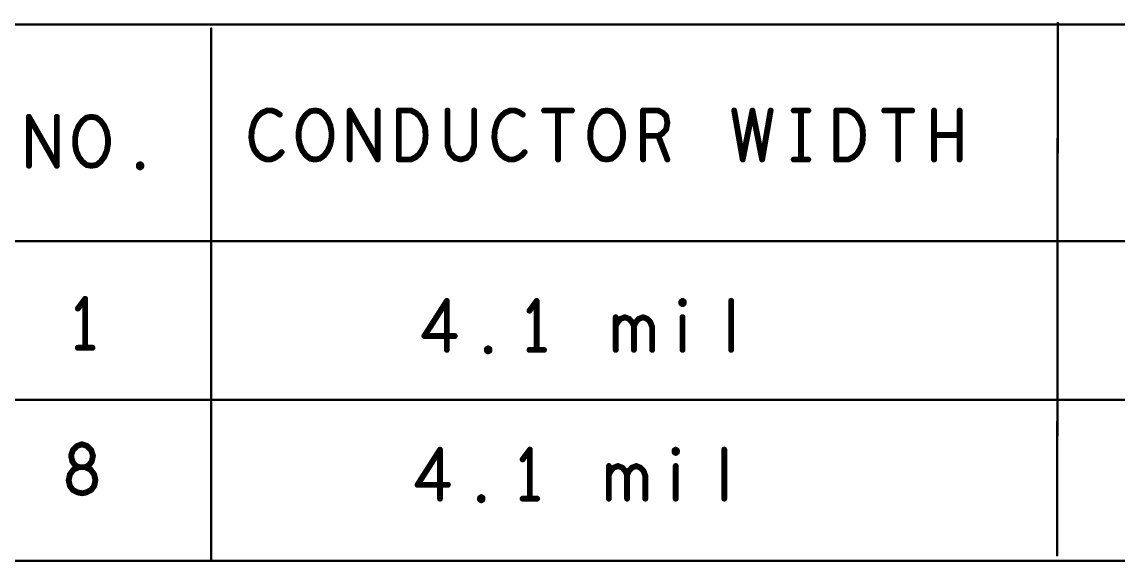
# Model space of a CAD drawing. Extents: x -14.2 to 19.9, y -5.2 to 16.9.
# Drawn here: x -11.309 to -8.513, y -2.747 to -1.369 of the extents above; entities that cross this region are included whole.
import ezdxf

# ---------------------------------------------------------------- set-up
doc = ezdxf.new("R2010")
doc.units = 0
doc.layers.get('0').update_dxf_attribs({"linetype": 'CONTINUOUS'})
doc.layers.add('FAB', color=2, linetype='CONTINUOUS')

# ---------------------------------------------------------------- blocks, each defined once
blk = doc.blocks.new('ROUND_1')
at = {"const_width": 0.003}
blk.add_lwpolyline([(-0.0015, 0, 1), (0.0015, 0, 1)], format="xyb", close=True, dxfattribs=at)
blk = doc.blocks.new('ROUND_105')
at = {"const_width": 0.0075}
blk.add_lwpolyline([(-0.00375, 0, 1), (0.00375, 0, 1)], format="xyb", close=True, dxfattribs=at)

msp = doc.modelspace()

# ---------------------------------------------------------------- linework, layer by layer
at = {"layer": 'FAB'}
for points, const_width in [([(-8.6664, -1.3719), (-8.668, -2.7297)], 0.006), ([(-2.0097, -1.3757), (-12.4247, -1.3757)], 0.006), ([(-10.8266, -1.386), (-10.8264, -2.7421)], 0.006), ([(-10.698, -1.6012), (-10.7088, -1.6116)], 0.015), ([(-10.684, -1.595), (-10.698, -1.6012)], 0.015), ([(-10.6716, -1.595), (-10.684, -1.595)], 0.015), ([(-10.6608, -1.5991), (-10.6716, -1.595)], 0.015), ([(-10.6515, -1.6054), (-10.6608, -1.5991)], 0.015), ([(-10.5848, -1.6054), (-10.574, -1.597)], 0.015), ([(-10.574, -1.597), (-10.5616, -1.595)], 0.015), ([(-10.5616, -1.595), (-10.5492, -1.597)], 0.015), ([(-10.5492, -1.597), (-10.5383, -1.6054)], 0.015), ([(-10.4732, -1.72), (-10.4732, -1.595)], 0.015), ([(-10.4732, -1.595), (-10.4019, -1.72)], 0.015), ([(-10.4019, -1.72), (-10.4019, -1.595)], 0.015), ([(-10.3477, -1.72), (-10.3477, -1.595)], 0.015), ([(-10.3477, -1.595), (-10.3167, -1.595)], 0.015), ([(-10.3167, -1.595), (-10.3043, -1.6012)], 0.015), ([(-10.3043, -1.6012), (-10.295, -1.6095)], 0.015), ([(-10.2237, -1.595), (-10.2237, -1.6845)], 0.015), ([(-10.1555, -1.6845), (-10.1555, -1.595)], 0.015), ([(-10.078, -1.6012), (-10.0888, -1.6116)], 0.015), ([(-10.064, -1.595), (-10.078, -1.6012)], 0.015), ([(-10.0516, -1.595), (-10.064, -1.595)], 0.015), ([(-10.0408, -1.5991), (-10.0516, -1.595)], 0.015), ([(-10.0315, -1.6054), (-10.0408, -1.5991)], 0.015), ([(-9.9772, -1.595), (-9.9059, -1.595)], 0.015), ([(-9.9416, -1.595), (-9.9416, -1.72)], 0.015), ([(-9.8408, -1.6054), (-9.83, -1.597)], 0.015), ([(-9.83, -1.597), (-9.8176, -1.595)], 0.015), ([(-9.8176, -1.595), (-9.8052, -1.597)], 0.015), ([(-9.8052, -1.597), (-9.7943, -1.6054)], 0.015), ([(-9.7246, -1.72), (-9.7246, -1.595)], 0.015), ([(-9.7246, -1.595), (-9.6858, -1.595)], 0.015), ([(-9.6858, -1.595), (-9.6734, -1.6012)], 0.015), ([(-9.6734, -1.6012), (-9.6657, -1.6095)], 0.015), ([(-9.4921, -1.595), (-9.4704, -1.72)], 0.015), ([(-9.4704, -1.72), (-9.4456, -1.595)], 0.015), ([(-9.4456, -1.595), (-9.4208, -1.72)], 0.015), ([(-9.4208, -1.72), (-9.3991, -1.595)], 0.015), ([(-9.3402, -1.595), (-9.303, -1.595)], 0.015), ([(-9.3216, -1.595), (-9.3216, -1.72)], 0.015), ([(-9.2317, -1.72), (-9.2317, -1.595)], 0.015), ([(-9.2317, -1.595), (-9.2007, -1.595)], 0.015), ([(-9.2007, -1.595), (-9.1883, -1.6012)], 0.015), ([(-9.1883, -1.6012), (-9.179, -1.6095)], 0.015), ([(-9.1092, -1.595), (-9.0379, -1.595)], 0.015), ([(-9.0736, -1.595), (-9.0736, -1.72)], 0.015), ([(-8.9821, -1.72), (-8.9821, -1.595)], 0.015), ([(-8.917, -1.595), (-8.917, -1.72)], 0.015), ([(-11.2916, -1.736), (-11.2916, -1.611)], 0.015), ([(-11.2916, -1.611), (-11.2203, -1.736)], 0.015), ([(-11.2203, -1.736), (-11.2203, -1.611)], 0.015), ([(-11.1645, -1.634), (-11.1552, -1.6215)], 0.015), ([(-11.1552, -1.6215), (-11.1444, -1.6131)], 0.015), ([(-11.1444, -1.6131), (-11.132, -1.611)], 0.015), ([(-11.132, -1.611), (-11.1196, -1.6131)], 0.015), ([(-11.1196, -1.6131), (-11.1087, -1.6215)], 0.015), ([(-11.1087, -1.6215), (-11.0994, -1.634)], 0.015), ([(-10.7166, -1.6241), (-10.7228, -1.645)], 0.015), ([(-10.7088, -1.6116), (-10.7166, -1.6241)], 0.015), ([(-10.6003, -1.6324), (-10.5941, -1.6179)], 0.015), ([(-10.5941, -1.6179), (-10.5848, -1.6054)], 0.015), ([(-10.5383, -1.6054), (-10.529, -1.6179)], 0.015), ([(-10.529, -1.6179), (-10.5228, -1.6324)], 0.015), ([(-10.295, -1.6095), (-10.2872, -1.622)], 0.015), ([(-10.2872, -1.622), (-10.281, -1.6366)], 0.015), ([(-10.0966, -1.6241), (-10.1028, -1.645)], 0.015), ([(-10.0888, -1.6116), (-10.0966, -1.6241)], 0.015), ([(-9.8563, -1.6324), (-9.8501, -1.6179)], 0.015), ([(-9.8501, -1.6179), (-9.8408, -1.6054)], 0.015), ([(-9.7943, -1.6054), (-9.785, -1.6179)], 0.015), ([(-9.785, -1.6179), (-9.7788, -1.6324)], 0.015), ([(-9.6657, -1.6095), (-9.6626, -1.6262)], 0.015), ([(-9.6626, -1.6262), (-9.6657, -1.6429)], 0.015), ([(-9.179, -1.6095), (-9.1712, -1.622)], 0.015), ([(-9.1712, -1.622), (-9.165, -1.6366)], 0.015), ([(-11.1738, -1.6652), (-11.1707, -1.6485)], 0.015), ([(-11.1707, -1.6485), (-11.1645, -1.634)], 0.015), ([(-11.0994, -1.634), (-11.0932, -1.6485)], 0.015), ([(-11.0932, -1.6485), (-11.0901, -1.6652)], 0.015), ([(-10.7228, -1.645), (-10.7243, -1.6637)], 0.015), ([(-10.6034, -1.6491), (-10.6003, -1.6324)], 0.015), ([(-10.6034, -1.6658), (-10.6034, -1.6491)], 0.015), ([(-10.5228, -1.6324), (-10.5197, -1.6491)], 0.015), ([(-10.5197, -1.6491), (-10.5197, -1.6658)], 0.015), ([(-10.281, -1.6366), (-10.2795, -1.6575)], 0.015), ([(-10.2795, -1.6575), (-10.281, -1.6783)], 0.015), ([(-10.1028, -1.645), (-10.1043, -1.6637)], 0.015), ([(-9.8594, -1.6491), (-9.8563, -1.6324)], 0.015), ([(-9.8594, -1.6658), (-9.8594, -1.6491)], 0.015), ([(-9.7788, -1.6324), (-9.7757, -1.6491)], 0.015), ([(-9.7757, -1.6491), (-9.7757, -1.6658)], 0.015), ([(-9.675, -1.6533), (-9.6858, -1.6595)], 0.015), ([(-9.6657, -1.6429), (-9.675, -1.6533)], 0.015), ([(-9.165, -1.6366), (-9.1635, -1.6575)], 0.015), ([(-9.1635, -1.6575), (-9.165, -1.6783)], 0.015), ([(-8.917, -1.6575), (-8.9821, -1.6575)], 0.015), ([(-11.1738, -1.6819), (-11.1738, -1.6652)], 0.015), ([(-11.1707, -1.6985), (-11.1738, -1.6819)], 0.015), ([(-11.0901, -1.6819), (-11.0932, -1.6985)], 0.015), ([(-11.0901, -1.6652), (-11.0901, -1.6819)], 0.015), ([(-10.7243, -1.6637), (-10.7212, -1.6825)], 0.015), ([(-10.7212, -1.6825), (-10.7166, -1.695)], 0.015), ([(-10.6003, -1.6825), (-10.6034, -1.6658)], 0.015), ([(-10.5941, -1.697), (-10.6003, -1.6825)], 0.015), ([(-10.5228, -1.6825), (-10.529, -1.697)], 0.015), ([(-10.5197, -1.6658), (-10.5228, -1.6825)], 0.015), ([(-10.281, -1.6783), (-10.2872, -1.6929)], 0.015), ([(-10.2237, -1.6845), (-10.2175, -1.7033)], 0.015), ([(-10.1617, -1.7033), (-10.1555, -1.6845)], 0.015), ([(-10.1043, -1.6637), (-10.1012, -1.6825)], 0.015), ([(-10.1012, -1.6825), (-10.0966, -1.695)], 0.015), ([(-9.8563, -1.6825), (-9.8594, -1.6658)], 0.015), ([(-9.8501, -1.697), (-9.8563, -1.6825)], 0.015), ([(-9.7788, -1.6825), (-9.785, -1.697)], 0.015), ([(-9.7757, -1.6658), (-9.7788, -1.6825)], 0.015), ([(-9.6858, -1.6595), (-9.7246, -1.6595)], 0.015), ([(-9.6858, -1.6595), (-9.6626, -1.72)], 0.015), ([(-9.165, -1.6783), (-9.1712, -1.6929)], 0.015), ([(-11.1645, -1.7131), (-11.1707, -1.6985)], 0.015), ([(-11.1552, -1.7256), (-11.1645, -1.7131)], 0.015), ([(-11.0994, -1.7131), (-11.1087, -1.7256)], 0.015), ([(-11.0932, -1.6985), (-11.0994, -1.7131)], 0.015), ([(-10.7166, -1.695), (-10.7073, -1.7075)], 0.015), ([(-10.7073, -1.7075), (-10.6964, -1.7158)], 0.015), ([(-10.6639, -1.7158), (-10.6546, -1.7095)], 0.015), ([(-10.6546, -1.7095), (-10.6468, -1.7012)], 0.015), ([(-10.5848, -1.7095), (-10.5941, -1.697)], 0.015), ([(-10.574, -1.7179), (-10.5848, -1.7095)], 0.015), ([(-10.5383, -1.7095), (-10.5492, -1.7179)], 0.015), ([(-10.529, -1.697), (-10.5383, -1.7095)], 0.015), ([(-10.295, -1.7054), (-10.3043, -1.7137)], 0.015), ([(-10.2872, -1.6929), (-10.295, -1.7054)], 0.015), ([(-10.2175, -1.7033), (-10.2051, -1.7158)], 0.015), ([(-10.1741, -1.7158), (-10.1617, -1.7033)], 0.015), ([(-10.0966, -1.695), (-10.0873, -1.7075)], 0.015), ([(-10.0873, -1.7075), (-10.0764, -1.7158)], 0.015), ([(-10.0439, -1.7158), (-10.0346, -1.7095)], 0.015), ([(-10.0346, -1.7095), (-10.0268, -1.7012)], 0.015), ([(-9.8408, -1.7095), (-9.8501, -1.697)], 0.015), ([(-9.83, -1.7179), (-9.8408, -1.7095)], 0.015), ([(-9.7943, -1.7095), (-9.8052, -1.7179)], 0.015), ([(-9.785, -1.697), (-9.7943, -1.7095)], 0.015), ([(-9.179, -1.7054), (-9.1883, -1.7137)], 0.015), ([(-9.1712, -1.6929), (-9.179, -1.7054)], 0.015), ([(-11.1444, -1.734), (-11.1552, -1.7256)], 0.015), ([(-11.132, -1.736), (-11.1444, -1.734)], 0.015), ([(-11.1196, -1.734), (-11.132, -1.736)], 0.015), ([(-11.1087, -1.7256), (-11.1196, -1.734)], 0.015), ([(-11.0111, -1.734), (-11.008, -1.7319)], 0.015), ([(-11.0111, -1.7381), (-11.0111, -1.734)], 0.015), ([(-11.008, -1.7402), (-11.0111, -1.7381)], 0.015), ([(-11.008, -1.7319), (-11.0049, -1.734)], 0.015), ([(-11.0049, -1.7381), (-11.008, -1.7402)], 0.015), ([(-11.0049, -1.734), (-11.0049, -1.7381)], 0.015), ([(-10.6964, -1.7158), (-10.6856, -1.72)], 0.015), ([(-10.6856, -1.72), (-10.6747, -1.72)], 0.015), ([(-10.6747, -1.72), (-10.6639, -1.7158)], 0.015), ([(-10.5616, -1.72), (-10.574, -1.7179)], 0.015), ([(-10.5492, -1.7179), (-10.5616, -1.72)], 0.015), ([(-10.3167, -1.72), (-10.3477, -1.72)], 0.015), ([(-10.3043, -1.7137), (-10.3167, -1.72)], 0.015), ([(-10.2051, -1.7158), (-10.1896, -1.72)], 0.015), ([(-10.1896, -1.72), (-10.1741, -1.7158)], 0.015), ([(-10.0764, -1.7158), (-10.0656, -1.72)], 0.015), ([(-10.0656, -1.72), (-10.0547, -1.72)], 0.015), ([(-10.0547, -1.72), (-10.0439, -1.7158)], 0.015), ([(-9.8176, -1.72), (-9.83, -1.7179)], 0.015), ([(-9.8052, -1.7179), (-9.8176, -1.72)], 0.015), ([(-9.3402, -1.72), (-9.303, -1.72)], 0.015), ([(-9.2007, -1.72), (-9.2317, -1.72)], 0.015), ([(-9.1883, -1.7137), (-9.2007, -1.72)], 0.015), ([(-12.4214, -1.9286), (-2.0084, -1.9286)], 0.006), ([(-11.1482, -2.0753), (-11.1668, -2.1003)], 0.015), ([(-11.1482, -2.2003), (-11.1482, -2.0753)], 0.015), ([(-10.2253, -2.0807), (-10.2827, -2.1703)], 0.015), ([(-10.2253, -2.2057), (-10.2253, -2.0807)], 0.015), ([(-9.9959, -2.0807), (-10.0145, -2.1057)], 0.015), ([(-9.9959, -2.2057), (-9.9959, -2.0807)], 0.015), ([(-9.627, -2.0828), (-9.6239, -2.0807)], 0.015), ([(-9.627, -2.087), (-9.627, -2.0828)], 0.015), ([(-9.6239, -2.0891), (-9.627, -2.087)], 0.015), ([(-9.6239, -2.0807), (-9.6208, -2.0828)], 0.015), ([(-9.6208, -2.087), (-9.6239, -2.0891)], 0.015), ([(-9.6208, -2.0828), (-9.6208, -2.087)], 0.015), ([(-9.4999, -2.2057), (-9.4999, -2.0807)], 0.015), ([(-9.7944, -2.2057), (-9.7944, -2.1224)], 0.015), ([(-9.7898, -2.1349), (-9.782, -2.1266)], 0.015), ([(-9.782, -2.1266), (-9.7712, -2.1224)], 0.015), ([(-9.7712, -2.1224), (-9.7603, -2.1266)], 0.015), ([(-9.7603, -2.1266), (-9.7526, -2.1349)], 0.015), ([(-9.7433, -2.1349), (-9.7355, -2.1266)], 0.015), ([(-9.7355, -2.1266), (-9.7247, -2.1224)], 0.015), ([(-9.7247, -2.1224), (-9.7138, -2.1266)], 0.015), ([(-9.7138, -2.1266), (-9.7061, -2.1349)], 0.015), ([(-9.6239, -2.1224), (-9.6239, -2.2057)], 0.015), ([(-9.7944, -2.1453), (-9.7898, -2.1349)], 0.015), ([(-9.7526, -2.1349), (-9.7479, -2.1453)], 0.015), ([(-9.7479, -2.1453), (-9.7433, -2.1349)], 0.015), ([(-9.7479, -2.1453), (-9.7479, -2.2057)], 0.015), ([(-9.7061, -2.1349), (-9.7014, -2.1474)], 0.015), ([(-9.7014, -2.1474), (-9.7014, -2.2057)], 0.015), ([(-10.2827, -2.1703), (-10.2052, -2.1703)], 0.015), ([(-11.1668, -2.2003), (-11.1296, -2.2003)], 0.015), ([(-10.123, -2.2036), (-10.1199, -2.2016)], 0.015), ([(-10.123, -2.2078), (-10.123, -2.2036)], 0.015), ([(-10.1199, -2.2099), (-10.123, -2.2078)], 0.015), ([(-10.1199, -2.2016), (-10.1168, -2.2036)], 0.015), ([(-10.1168, -2.2078), (-10.1199, -2.2099)], 0.015), ([(-10.1168, -2.2036), (-10.1168, -2.2078)], 0.015), ([(-10.0145, -2.2057), (-9.9773, -2.2057)], 0.015), ([(-12.4247, -2.3333), (-10.3177, -2.3333)], 0.006), ([(-10.3177, -2.3333), (-7.4477, -2.3333)], 0.006), ([(-11.184, -2.4757), (-11.1794, -2.4611)], 0.015), ([(-11.1794, -2.4611), (-11.1685, -2.4507)], 0.015), ([(-11.1685, -2.4507), (-11.1561, -2.4465)], 0.015), ([(-11.1561, -2.4465), (-11.1437, -2.4507)], 0.015), ([(-11.1437, -2.4507), (-11.1329, -2.4611)], 0.015), ([(-11.1329, -2.4611), (-11.1282, -2.4757)], 0.015), ([(-10.2428, -2.4603), (-10.3001, -2.5499)], 0.015), ([(-10.2428, -2.5853), (-10.2428, -2.4603)], 0.015), ([(-10.0134, -2.4603), (-10.032, -2.4853)], 0.015), ([(-10.0134, -2.5853), (-10.0134, -2.4603)], 0.015), ([(-9.6445, -2.4624), (-9.6414, -2.4603)], 0.015), ([(-9.6445, -2.4666), (-9.6445, -2.4624)], 0.015), ([(-9.6414, -2.4687), (-9.6445, -2.4666)], 0.015), ([(-9.6414, -2.4603), (-9.6383, -2.4624)], 0.015), ([(-9.6383, -2.4666), (-9.6414, -2.4687)], 0.015), ([(-9.6383, -2.4624), (-9.6383, -2.4666)], 0.015), ([(-9.5174, -2.5853), (-9.5174, -2.4603)], 0.015), ([(-11.1809, -2.4903), (-11.184, -2.4757)], 0.015), ([(-11.1732, -2.5007), (-11.1809, -2.4903)], 0.015), ([(-11.1313, -2.4903), (-11.1391, -2.5007)], 0.015), ([(-11.1282, -2.4757), (-11.1313, -2.4903)], 0.015), ([(-11.1871, -2.5236), (-11.1902, -2.5382)], 0.015), ([(-11.1778, -2.5111), (-11.1871, -2.5236)], 0.015), ([(-11.1639, -2.5049), (-11.1778, -2.5111)], 0.015), ([(-11.1639, -2.5049), (-11.1732, -2.5007)], 0.015), ([(-11.1484, -2.5049), (-11.1639, -2.5049)], 0.015), ([(-11.1484, -2.5049), (-11.1639, -2.5049)], 0.015), ([(-11.1391, -2.5007), (-11.1484, -2.5049)], 0.015), ([(-11.1344, -2.5111), (-11.1484, -2.5049)], 0.015), ([(-11.1251, -2.5236), (-11.1344, -2.5111)], 0.015), ([(-11.122, -2.5382), (-11.1251, -2.5236)], 0.015), ([(-9.8119, -2.5853), (-9.8119, -2.502)], 0.015), ([(-9.8119, -2.5249), (-9.8072, -2.5145)], 0.015), ([(-9.8072, -2.5145), (-9.7995, -2.5062)], 0.015), ([(-9.7995, -2.5062), (-9.7886, -2.502)], 0.015), ([(-9.7886, -2.502), (-9.7778, -2.5062)], 0.015), ([(-9.7778, -2.5062), (-9.77, -2.5145)], 0.015), ([(-9.77, -2.5145), (-9.7654, -2.5249)], 0.015), ([(-9.7654, -2.5249), (-9.7607, -2.5145)], 0.015), ([(-9.7607, -2.5145), (-9.753, -2.5062)], 0.015), ([(-9.753, -2.5062), (-9.7421, -2.502)], 0.015), ([(-9.7421, -2.502), (-9.7313, -2.5062)], 0.015), ([(-9.7313, -2.5062), (-9.7235, -2.5145)], 0.015), ([(-9.7235, -2.5145), (-9.7189, -2.527)], 0.015), ([(-9.6414, -2.502), (-9.6414, -2.5853)], 0.015), ([(-11.1902, -2.5382), (-11.1871, -2.5528)], 0.015), ([(-11.1251, -2.5528), (-11.122, -2.5382)], 0.015), ([(-10.3001, -2.5499), (-10.2226, -2.5499)], 0.015), ([(-9.7654, -2.5249), (-9.7654, -2.5853)], 0.015), ([(-9.7189, -2.527), (-9.7189, -2.5853)], 0.015), ([(-11.1871, -2.5528), (-11.1794, -2.5632)], 0.015), ([(-11.1794, -2.5632), (-11.167, -2.5694)], 0.015), ([(-11.167, -2.5694), (-11.1561, -2.5715)], 0.015), ([(-11.1561, -2.5715), (-11.1453, -2.5694)], 0.015), ([(-11.1453, -2.5694), (-11.1329, -2.5632)], 0.015), ([(-11.1329, -2.5632), (-11.1251, -2.5528)], 0.015), ([(-10.1405, -2.5833), (-10.1374, -2.5812)], 0.015), ([(-10.1405, -2.5874), (-10.1405, -2.5833)], 0.015), ([(-10.1374, -2.5895), (-10.1405, -2.5874)], 0.015), ([(-10.1374, -2.5812), (-10.1343, -2.5833)], 0.015), ([(-10.1343, -2.5874), (-10.1374, -2.5895)], 0.015), ([(-10.1343, -2.5833), (-10.1343, -2.5874)], 0.015), ([(-10.032, -2.5853), (-9.9948, -2.5853)], 0.015), ([(-12.4252, -2.7441), (-2.0065, -2.7441)], 0.006)]:
    msp.add_lwpolyline(points, dxfattribs=dict(at, const_width=const_width))

# ---------------------------------------------------------------- block references
for name, p in [('ROUND_1', (-8.6664, -1.3719)), ('ROUND_1', (-10.8266, -1.386)), ('ROUND_105', (-10.698, -1.6012)), ('ROUND_105', (-10.698, -1.6012)), ('ROUND_105', (-10.684, -1.595)), ('ROUND_105', (-10.684, -1.595)), ('ROUND_105', (-10.6716, -1.595)), ('ROUND_105', (-10.6716, -1.595)), ('ROUND_105', (-10.6608, -1.5991)), ('ROUND_105', (-10.6608, -1.5991)), ('ROUND_105', (-10.574, -1.597)), ('ROUND_105', (-10.574, -1.597)), ('ROUND_105', (-10.5616, -1.595)), ('ROUND_105', (-10.5616, -1.595)), ('ROUND_105', (-10.5492, -1.597)), ('ROUND_105', (-10.5492, -1.597)), ('ROUND_105', (-10.4732, -1.595)), ('ROUND_105', (-10.4732, -1.595)), ('ROUND_105', (-10.4019, -1.595)), ('ROUND_105', (-10.3477, -1.595)), ('ROUND_105', (-10.3477, -1.595)), ('ROUND_105', (-10.3167, -1.595)), ('ROUND_105', (-10.3167, -1.595)), ('ROUND_105', (-10.3043, -1.6012)), ('ROUND_105', (-10.3043, -1.6012)), ('ROUND_105', (-10.2237, -1.595)), ('ROUND_105', (-10.1555, -1.595)), ('ROUND_105', (-10.078, -1.6012)), ('ROUND_105', (-10.078, -1.6012)), ('ROUND_105', (-10.064, -1.595)), ('ROUND_105', (-10.064, -1.595)), ('ROUND_105', (-10.0516, -1.595)), ('ROUND_105', (-10.0516, -1.595)), ('ROUND_105', (-10.0408, -1.5991)), ('ROUND_105', (-10.0408, -1.5991)), ('ROUND_105', (-9.9772, -1.595)), ('ROUND_105', (-9.9416, -1.595)), ('ROUND_105', (-9.9059, -1.595)), ('ROUND_105', (-9.83, -1.597)), ('ROUND_105', (-9.83, -1.597)), ('ROUND_105', (-9.8176, -1.595)), ('ROUND_105', (-9.8176, -1.595)), ('ROUND_105', (-9.8052, -1.597)), ('ROUND_105', (-9.8052, -1.597)), ('ROUND_105', (-9.7246, -1.595)), ('ROUND_105', (-9.7246, -1.595)), ('ROUND_105', (-9.6858, -1.595)), ('ROUND_105', (-9.6858, -1.595)), ('ROUND_105', (-9.6734, -1.6012)), ('ROUND_105', (-9.6734, -1.6012)), ('ROUND_105', (-9.4921, -1.595)), ('ROUND_105', (-9.4456, -1.595)), ('ROUND_105', (-9.4456, -1.595)), ('ROUND_105', (-9.3991, -1.595)), ('ROUND_105', (-9.3402, -1.595)), ('ROUND_105', (-9.3216, -1.595)), ('ROUND_105', (-9.303, -1.595)), ('ROUND_105', (-9.2317, -1.595)), ('ROUND_105', (-9.2317, -1.595)), ('ROUND_105', (-9.2007, -1.595)), ('ROUND_105', (-9.2007, -1.595)), ('ROUND_105', (-9.1883, -1.6012)), ('ROUND_105', (-9.1883, -1.6012)), ('ROUND_105', (-9.1092, -1.595)), ('ROUND_105', (-9.0736, -1.595)), ('ROUND_105', (-9.0379, -1.595)), ('ROUND_105', (-8.9821, -1.595)), ('ROUND_105', (-8.917, -1.595)), ('ROUND_105', (-11.2916, -1.611)), ('ROUND_105', (-11.2916, -1.611)), ('ROUND_105', (-11.2203, -1.611)), ('ROUND_105', (-11.1552, -1.6215)), ('ROUND_105', (-11.1552, -1.6215)), ('ROUND_105', (-11.1444, -1.6131)), ('ROUND_105', (-11.1444, -1.6131)), ('ROUND_105', (-11.132, -1.611)), ('ROUND_105', (-11.132, -1.611)), ('ROUND_105', (-11.1196, -1.6131)), ('ROUND_105', (-11.1196, -1.6131)), ('ROUND_105', (-11.1087, -1.6215)), ('ROUND_105', (-11.1087, -1.6215)), ('ROUND_105', (-10.7166, -1.6241)), ('ROUND_105', (-10.7166, -1.6241)), ('ROUND_105', (-10.7088, -1.6116)), ('ROUND_105', (-10.7088, -1.6116)), ('ROUND_105', (-10.6515, -1.6054)), ('ROUND_105', (-10.5941, -1.6179)), ('ROUND_105', (-10.5941, -1.6179)), ('ROUND_105', (-10.5848, -1.6054)), ('ROUND_105', (-10.5848, -1.6054)), ('ROUND_105', (-10.5383, -1.6054)), ('ROUND_105', (-10.5383, -1.6054)), ('ROUND_105', (-10.529, -1.6179)), ('ROUND_105', (-10.529, -1.6179)), ('ROUND_105', (-10.295, -1.6095)), ('ROUND_105', (-10.295, -1.6095)), ('ROUND_105', (-10.2872, -1.622)), ('ROUND_105', (-10.2872, -1.622)), ('ROUND_105', (-10.0966, -1.6241)), ('ROUND_105', (-10.0966, -1.6241)), ('ROUND_105', (-10.0888, -1.6116)), ('ROUND_105', (-10.0888, -1.6116)), ('ROUND_105', (-10.0315, -1.6054)), ('ROUND_105', (-9.8501, -1.6179)), ('ROUND_105', (-9.8501, -1.6179)), ('ROUND_105', (-9.8408, -1.6054)), ('ROUND_105', (-9.8408, -1.6054)), ('ROUND_105', (-9.7943, -1.6054)), ('ROUND_105', (-9.7943, -1.6054)), ('ROUND_105', (-9.785, -1.6179)), ('ROUND_105', (-9.785, -1.6179)), ('ROUND_105', (-9.6657, -1.6095)), ('ROUND_105', (-9.6657, -1.6095)), ('ROUND_105', (-9.6626, -1.6262)), ('ROUND_105', (-9.6626, -1.6262)), ('ROUND_105', (-9.179, -1.6095)), ('ROUND_105', (-9.179, -1.6095)), ('ROUND_105', (-9.1712, -1.622)), ('ROUND_105', (-9.1712, -1.622)), ('ROUND_105', (-11.1707, -1.6485)), ('ROUND_105', (-11.1707, -1.6485)), ('ROUND_105', (-11.1645, -1.634)), ('ROUND_105', (-11.1645, -1.634)), ('ROUND_105', (-11.0994, -1.634)), ('ROUND_105', (-11.0994, -1.634)), ('ROUND_105', (-11.0932, -1.6485)), ('ROUND_105', (-11.0932, -1.6485)), ('ROUND_105', (-10.7228, -1.645)), ('ROUND_105', (-10.7228, -1.645)), ('ROUND_105', (-10.6034, -1.6491)), ('ROUND_105', (-10.6034, -1.6491)), ('ROUND_105', (-10.6003, -1.6324)), ('ROUND_105', (-10.6003, -1.6324)), ('ROUND_105', (-10.5228, -1.6324)), ('ROUND_105', (-10.5228, -1.6324)), ('ROUND_105', (-10.5197, -1.6491)), ('ROUND_105', (-10.5197, -1.6491)), ('ROUND_105', (-10.281, -1.6366)), ('ROUND_105', (-10.281, -1.6366)), ('ROUND_105', (-10.2795, -1.6575)), ('ROUND_105', (-10.2795, -1.6575)), ('ROUND_105', (-10.1028, -1.645)), ('ROUND_105', (-10.1028, -1.645)), ('ROUND_105', (-9.8594, -1.6491)), ('ROUND_105', (-9.8594, -1.6491)), ('ROUND_105', (-9.8563, -1.6324)), ('ROUND_105', (-9.8563, -1.6324)), ('ROUND_105', (-9.7788, -1.6324)), ('ROUND_105', (-9.7788, -1.6324)), ('ROUND_105', (-9.7757, -1.6491)), ('ROUND_105', (-9.7757, -1.6491)), ('ROUND_105', (-9.675, -1.6533)), ('ROUND_105', (-9.675, -1.6533)), ('ROUND_105', (-9.6657, -1.6429)), ('ROUND_105', (-9.6657, -1.6429)), ('ROUND_105', (-9.165, -1.6366)), ('ROUND_105', (-9.165, -1.6366)), ('ROUND_105', (-9.1635, -1.6575)), ('ROUND_105', (-9.1635, -1.6575)), ('ROUND_105', (-8.9821, -1.6575)), ('ROUND_105', (-8.917, -1.6575)), ('ROUND_105', (-11.1738, -1.6652)), ('ROUND_105', (-11.1738, -1.6652)), ('ROUND_105', (-11.1738, -1.6819)), ('ROUND_105', (-11.1738, -1.6819)), ('ROUND_105', (-11.0901, -1.6652)), ('ROUND_105', (-11.0901, -1.6652)), ('ROUND_105', (-11.0901, -1.6819)), ('ROUND_105', (-11.0901, -1.6819)), ('ROUND_105', (-10.7243, -1.6637)), ('ROUND_105', (-10.7243, -1.6637)), ('ROUND_105', (-10.7212, -1.6825)), ('ROUND_105', (-10.7212, -1.6825)), ('ROUND_105', (-10.6034, -1.6658)), ('ROUND_105', (-10.6034, -1.6658)), ('ROUND_105', (-10.6003, -1.6825)), ('ROUND_105', (-10.6003, -1.6825)), ('ROUND_105', (-10.5228, -1.6825)), ('ROUND_105', (-10.5228, -1.6825)), ('ROUND_105', (-10.5197, -1.6658)), ('ROUND_105', (-10.5197, -1.6658)), ('ROUND_105', (-10.281, -1.6783)), ('ROUND_105', (-10.281, -1.6783)), ('ROUND_105', (-10.2237, -1.6845)), ('ROUND_105', (-10.2237, -1.6845)), ('ROUND_105', (-10.1555, -1.6845)), ('ROUND_105', (-10.1555, -1.6845)), ('ROUND_105', (-10.1043, -1.6637)), ('ROUND_105', (-10.1043, -1.6637)), ('ROUND_105', (-10.1012, -1.6825)), ('ROUND_105', (-10.1012, -1.6825)), ('ROUND_105', (-9.8594, -1.6658)), ('ROUND_105', (-9.8594, -1.6658)), ('ROUND_105', (-9.8563, -1.6825)), ('ROUND_105', (-9.8563, -1.6825)), ('ROUND_105', (-9.7788, -1.6825)), ('ROUND_105', (-9.7788, -1.6825)), ('ROUND_105', (-9.7757, -1.6658)), ('ROUND_105', (-9.7757, -1.6658)), ('ROUND_105', (-9.7246, -1.6595)), ('ROUND_105', (-9.6858, -1.6595)), ('ROUND_105', (-9.6858, -1.6595)), ('ROUND_105', (-9.6858, -1.6595)), ('ROUND_105', (-9.165, -1.6783)), ('ROUND_105', (-9.165, -1.6783)), ('ROUND_105', (-11.1707, -1.6985)), ('ROUND_105', (-11.1707, -1.6985)), ('ROUND_105', (-11.1645, -1.7131)), ('ROUND_105', (-11.1645, -1.7131)), ('ROUND_105', (-11.0994, -1.7131)), ('ROUND_105', (-11.0994, -1.7131)), ('ROUND_105', (-11.0932, -1.6985)), ('ROUND_105', (-11.0932, -1.6985)), ('ROUND_105', (-10.7166, -1.695)), ('ROUND_105', (-10.7166, -1.695)), ('ROUND_105', (-10.7073, -1.7075)), ('ROUND_105', (-10.7073, -1.7075)), ('ROUND_105', (-10.6546, -1.7095)), ('ROUND_105', (-10.6546, -1.7095)), ('ROUND_105', (-10.6468, -1.7012)), ('ROUND_105', (-10.5941, -1.697)), ('ROUND_105', (-10.5941, -1.697)), ('ROUND_105', (-10.5848, -1.7095)), ('ROUND_105', (-10.5848, -1.7095)), ('ROUND_105', (-10.5383, -1.7095)), ('ROUND_105', (-10.5383, -1.7095)), ('ROUND_105', (-10.529, -1.697)), ('ROUND_105', (-10.529, -1.697)), ('ROUND_105', (-10.295, -1.7054)), ('ROUND_105', (-10.295, -1.7054)), ('ROUND_105', (-10.2872, -1.6929)), ('ROUND_105', (-10.2872, -1.6929)), ('ROUND_105', (-10.2175, -1.7033)), ('ROUND_105', (-10.2175, -1.7033)), ('ROUND_105', (-10.1617, -1.7033)), ('ROUND_105', (-10.1617, -1.7033)), ('ROUND_105', (-10.0966, -1.695)), ('ROUND_105', (-10.0966, -1.695)), ('ROUND_105', (-10.0873, -1.7075)), ('ROUND_105', (-10.0873, -1.7075)), ('ROUND_105', (-10.0346, -1.7095)), ('ROUND_105', (-10.0346, -1.7095)), ('ROUND_105', (-10.0268, -1.7012)), ('ROUND_105', (-9.8501, -1.697)), ('ROUND_105', (-9.8501, -1.697)), ('ROUND_105', (-9.8408, -1.7095)), ('ROUND_105', (-9.8408, -1.7095)), ('ROUND_105', (-9.7943, -1.7095)), ('ROUND_105', (-9.7943, -1.7095)), ('ROUND_105', (-9.785, -1.697)), ('ROUND_105', (-9.785, -1.697)), ('ROUND_105', (-9.179, -1.7054)), ('ROUND_105', (-9.179, -1.7054)), ('ROUND_105', (-9.1712, -1.6929)), ('ROUND_105', (-9.1712, -1.6929)), ('ROUND_105', (-11.2916, -1.736)), ('ROUND_105', (-11.2203, -1.736)), ('ROUND_105', (-11.2203, -1.736)), ('ROUND_105', (-11.1552, -1.7256)), ('ROUND_105', (-11.1552, -1.7256)), ('ROUND_105', (-11.1444, -1.734)), ('ROUND_105', (-11.1444, -1.734)), ('ROUND_105', (-11.132, -1.736)), ('ROUND_105', (-11.132, -1.736)), ('ROUND_105', (-11.1196, -1.734)), ('ROUND_105', (-11.1196, -1.734)), ('ROUND_105', (-11.1087, -1.7256)), ('ROUND_105', (-11.1087, -1.7256)), ('ROUND_105', (-11.0111, -1.734)), ('ROUND_105', (-11.0111, -1.734)), ('ROUND_105', (-11.0111, -1.7381)), ('ROUND_105', (-11.0111, -1.7381)), ('ROUND_105', (-11.008, -1.7319)), ('ROUND_105', (-11.008, -1.7319)), ('ROUND_105', (-11.008, -1.7402)), ('ROUND_105', (-11.008, -1.7402)), ('ROUND_105', (-11.0049, -1.734)), ('ROUND_105', (-11.0049, -1.734)), ('ROUND_105', (-11.0049, -1.7381)), ('ROUND_105', (-11.0049, -1.7381)), ('ROUND_105', (-10.6964, -1.7158)), ('ROUND_105', (-10.6964, -1.7158)), ('ROUND_105', (-10.6856, -1.72)), ('ROUND_105', (-10.6856, -1.72)), ('ROUND_105', (-10.6747, -1.72)), ('ROUND_105', (-10.6747, -1.72)), ('ROUND_105', (-10.6639, -1.7158)), ('ROUND_105', (-10.6639, -1.7158)), ('ROUND_105', (-10.574, -1.7179)), ('ROUND_105', (-10.574, -1.7179)), ('ROUND_105', (-10.5616, -1.72)), ('ROUND_105', (-10.5616, -1.72)), ('ROUND_105', (-10.5492, -1.7179)), ('ROUND_105', (-10.5492, -1.7179)), ('ROUND_105', (-10.4732, -1.72)), ('ROUND_105', (-10.4019, -1.72)), ('ROUND_105', (-10.4019, -1.72)), ('ROUND_105', (-10.3477, -1.72)), ('ROUND_105', (-10.3477, -1.72)), ('ROUND_105', (-10.3167, -1.72)), ('ROUND_105', (-10.3167, -1.72)), ('ROUND_105', (-10.3043, -1.7137)), ('ROUND_105', (-10.3043, -1.7137)), ('ROUND_105', (-10.2051, -1.7158)), ('ROUND_105', (-10.2051, -1.7158)), ('ROUND_105', (-10.1896, -1.72)), ('ROUND_105', (-10.1896, -1.72)), ('ROUND_105', (-10.1741, -1.7158)), ('ROUND_105', (-10.1741, -1.7158)), ('ROUND_105', (-10.0764, -1.7158)), ('ROUND_105', (-10.0764, -1.7158)), ('ROUND_105', (-10.0656, -1.72)), ('ROUND_105', (-10.0656, -1.72)), ('ROUND_105', (-10.0547, -1.72)), ('ROUND_105', (-10.0547, -1.72)), ('ROUND_105', (-10.0439, -1.7158)), ('ROUND_105', (-10.0439, -1.7158)), ('ROUND_105', (-9.9416, -1.72)), ('ROUND_105', (-9.83, -1.7179)), ('ROUND_105', (-9.83, -1.7179)), ('ROUND_105', (-9.8176, -1.72)), ('ROUND_105', (-9.8176, -1.72)), ('ROUND_105', (-9.8052, -1.7179)), ('ROUND_105', (-9.8052, -1.7179)), ('ROUND_105', (-9.7246, -1.72)), ('ROUND_105', (-9.6626, -1.72)), ('ROUND_105', (-9.4704, -1.72)), ('ROUND_105', (-9.4704, -1.72)), ('ROUND_105', (-9.4208, -1.72)), ('ROUND_105', (-9.4208, -1.72)), ('ROUND_105', (-9.3402, -1.72)), ('ROUND_105', (-9.3216, -1.72)), ('ROUND_105', (-9.303, -1.72)), ('ROUND_105', (-9.2317, -1.72)), ('ROUND_105', (-9.2317, -1.72)), ('ROUND_105', (-9.2007, -1.72)), ('ROUND_105', (-9.2007, -1.72)), ('ROUND_105', (-9.1883, -1.7137)), ('ROUND_105', (-9.1883, -1.7137)), ('ROUND_105', (-9.0736, -1.72)), ('ROUND_105', (-8.9821, -1.72)), ('ROUND_105', (-8.917, -1.72)), ('ROUND_105', (-11.1482, -2.0753)), ('ROUND_105', (-11.1482, -2.0753)), ('ROUND_105', (-11.1668, -2.1003)), ('ROUND_105', (-10.2253, -2.0807)), ('ROUND_105', (-10.2253, -2.0807)), ('ROUND_105', (-9.9959, -2.0807)), ('ROUND_105', (-9.9959, -2.0807)), ('ROUND_105', (-9.627, -2.0828)), ('ROUND_105', (-9.627, -2.0828)), ('ROUND_105', (-9.627, -2.087)), ('ROUND_105', (-9.627, -2.087)), ('ROUND_105', (-9.6239, -2.0807)), ('ROUND_105', (-9.6239, -2.0807)), ('ROUND_105', (-9.6239, -2.0891)), ('ROUND_105', (-9.6239, -2.0891)), ('ROUND_105', (-9.6208, -2.0828)), ('ROUND_105', (-9.6208, -2.0828)), ('ROUND_105', (-9.6208, -2.087)), ('ROUND_105', (-9.6208, -2.087)), ('ROUND_105', (-9.4999, -2.0807)), ('ROUND_105', (-10.0145, -2.1057)), ('ROUND_105', (-9.7944, -2.1224)), ('ROUND_105', (-9.782, -2.1266)), ('ROUND_105', (-9.782, -2.1266)), ('ROUND_105', (-9.7712, -2.1224)), ('ROUND_105', (-9.7712, -2.1224)), ('ROUND_105', (-9.7603, -2.1266)), ('ROUND_105', (-9.7603, -2.1266)), ('ROUND_105', (-9.7355, -2.1266)), ('ROUND_105', (-9.7355, -2.1266)), ('ROUND_105', (-9.7247, -2.1224)), ('ROUND_105', (-9.7247, -2.1224)), ('ROUND_105', (-9.7138, -2.1266)), ('ROUND_105', (-9.7138, -2.1266)), ('ROUND_105', (-9.6239, -2.1224)), ('ROUND_105', (-9.7944, -2.1453)), ('ROUND_105', (-9.7898, -2.1349)), ('ROUND_105', (-9.7898, -2.1349)), ('ROUND_105', (-9.7526, -2.1349)), ('ROUND_105', (-9.7526, -2.1349)), ('ROUND_105', (-9.7479, -2.1453)), ('ROUND_105', (-9.7479, -2.1453)), ('ROUND_105', (-9.7479, -2.1453)), ('ROUND_105', (-9.7433, -2.1349)), ('ROUND_105', (-9.7433, -2.1349)), ('ROUND_105', (-9.7061, -2.1349)), ('ROUND_105', (-9.7061, -2.1349)), ('ROUND_105', (-9.7014, -2.1474)), ('ROUND_105', (-9.7014, -2.1474)), ('ROUND_105', (-10.2827, -2.1703)), ('ROUND_105', (-10.2827, -2.1703)), ('ROUND_105', (-10.2052, -2.1703)), ('ROUND_105', (-11.1668, -2.2003)), ('ROUND_105', (-11.1482, -2.2003)), ('ROUND_105', (-11.1296, -2.2003)), ('ROUND_105', (-10.2253, -2.2057)), ('ROUND_105', (-10.123, -2.2036)), ('ROUND_105', (-10.123, -2.2036)), ('ROUND_105', (-10.123, -2.2078)), ('ROUND_105', (-10.123, -2.2078)), ('ROUND_105', (-10.1199, -2.2016)), ('ROUND_105', (-10.1199, -2.2016)), ('ROUND_105', (-10.1199, -2.2099)), ('ROUND_105', (-10.1199, -2.2099)), ('ROUND_105', (-10.1168, -2.2036)), ('ROUND_105', (-10.1168, -2.2036)), ('ROUND_105', (-10.1168, -2.2078)), ('ROUND_105', (-10.1168, -2.2078)), ('ROUND_105', (-10.0145, -2.2057)), ('ROUND_105', (-9.9959, -2.2057)), ('ROUND_105', (-9.9773, -2.2057)), ('ROUND_105', (-9.7944, -2.2057)), ('ROUND_105', (-9.7479, -2.2057)), ('ROUND_105', (-9.7014, -2.2057)), ('ROUND_105', (-9.6239, -2.2057)), ('ROUND_105', (-9.4999, -2.2057)), ('ROUND_1', (-10.3177, -2.3333)), ('ROUND_1', (-10.3177, -2.3333)), ('ROUND_105', (-11.1794, -2.4611)), ('ROUND_105', (-11.1794, -2.4611)), ('ROUND_105', (-11.1685, -2.4507)), ('ROUND_105', (-11.1685, -2.4507)), ('ROUND_105', (-11.1561, -2.4465)), ('ROUND_105', (-11.1561, -2.4465)), ('ROUND_105', (-11.1437, -2.4507)), ('ROUND_105', (-11.1437, -2.4507)), ('ROUND_105', (-11.1329, -2.4611)), ('ROUND_105', (-11.1329, -2.4611)), ('ROUND_105', (-10.2428, -2.4603)), ('ROUND_105', (-10.2428, -2.4603)), ('ROUND_105', (-10.0134, -2.4603)), ('ROUND_105', (-10.0134, -2.4603)), ('ROUND_105', (-9.6445, -2.4624)), ('ROUND_105', (-9.6445, -2.4624)), ('ROUND_105', (-9.6445, -2.4666)), ('ROUND_105', (-9.6445, -2.4666)), ('ROUND_105', (-9.6414, -2.4603)), ('ROUND_105', (-9.6414, -2.4603)), ('ROUND_105', (-9.6414, -2.4687)), ('ROUND_105', (-9.6414, -2.4687)), ('ROUND_105', (-9.6383, -2.4624)), ('ROUND_105', (-9.6383, -2.4624)), ('ROUND_105', (-9.6383, -2.4666)), ('ROUND_105', (-9.6383, -2.4666)), ('ROUND_105', (-9.5174, -2.4603)), ('ROUND_105', (-11.184, -2.4757)), ('ROUND_105', (-11.184, -2.4757)), ('ROUND_105', (-11.1809, -2.4903)), ('ROUND_105', (-11.1809, -2.4903)), ('ROUND_105', (-11.1313, -2.4903)), ('ROUND_105', (-11.1313, -2.4903)), ('ROUND_105', (-11.1282, -2.4757)), ('ROUND_105', (-11.1282, -2.4757)), ('ROUND_105', (-10.032, -2.4853)), ('ROUND_105', (-11.1871, -2.5236)), ('ROUND_105', (-11.1871, -2.5236)), ('ROUND_105', (-11.1778, -2.5111)), ('ROUND_105', (-11.1778, -2.5111)), ('ROUND_105', (-11.1732, -2.5007)), ('ROUND_105', (-11.1732, -2.5007)), ('ROUND_105', (-11.1639, -2.5049)), ('ROUND_105', (-11.1639, -2.5049)), ('ROUND_105', (-11.1639, -2.5049)), ('ROUND_105', (-11.1639, -2.5049)), ('ROUND_105', (-11.1484, -2.5049)), ('ROUND_105', (-11.1484, -2.5049)), ('ROUND_105', (-11.1484, -2.5049)), ('ROUND_105', (-11.1484, -2.5049)), ('ROUND_105', (-11.1391, -2.5007)), ('ROUND_105', (-11.1391, -2.5007)), ('ROUND_105', (-11.1344, -2.5111)), ('ROUND_105', (-11.1344, -2.5111)), ('ROUND_105', (-11.1251, -2.5236)), ('ROUND_105', (-11.1251, -2.5236)), ('ROUND_105', (-9.8119, -2.502)), ('ROUND_105', (-9.8072, -2.5145)), ('ROUND_105', (-9.8072, -2.5145)), ('ROUND_105', (-9.7995, -2.5062)), ('ROUND_105', (-9.7995, -2.5062)), ('ROUND_105', (-9.7886, -2.502)), ('ROUND_105', (-9.7886, -2.502)), ('ROUND_105', (-9.7778, -2.5062)), ('ROUND_105', (-9.7778, -2.5062)), ('ROUND_105', (-9.77, -2.5145)), ('ROUND_105', (-9.77, -2.5145)), ('ROUND_105', (-9.7607, -2.5145)), ('ROUND_105', (-9.7607, -2.5145)), ('ROUND_105', (-9.753, -2.5062)), ('ROUND_105', (-9.753, -2.5062)), ('ROUND_105', (-9.7421, -2.502)), ('ROUND_105', (-9.7421, -2.502)), ('ROUND_105', (-9.7313, -2.5062)), ('ROUND_105', (-9.7313, -2.5062)), ('ROUND_105', (-9.7235, -2.5145)), ('ROUND_105', (-9.7235, -2.5145)), ('ROUND_105', (-9.6414, -2.502)), ('ROUND_105', (-11.1902, -2.5382)), ('ROUND_105', (-11.1902, -2.5382)), ('ROUND_105', (-11.122, -2.5382)), ('ROUND_105', (-11.122, -2.5382)), ('ROUND_105', (-10.3001, -2.5499)), ('ROUND_105', (-10.3001, -2.5499)), ('ROUND_105', (-10.2226, -2.5499)), ('ROUND_105', (-9.8119, -2.5249)), ('ROUND_105', (-9.7654, -2.5249)), ('ROUND_105', (-9.7654, -2.5249)), ('ROUND_105', (-9.7654, -2.5249)), ('ROUND_105', (-9.7189, -2.527)), ('ROUND_105', (-9.7189, -2.527)), ('ROUND_105', (-11.1871, -2.5528)), ('ROUND_105', (-11.1871, -2.5528)), ('ROUND_105', (-11.1794, -2.5632)), ('ROUND_105', (-11.1794, -2.5632)), ('ROUND_105', (-11.167, -2.5694)), ('ROUND_105', (-11.167, -2.5694)), ('ROUND_105', (-11.1561, -2.5715)), ('ROUND_105', (-11.1561, -2.5715)), ('ROUND_105', (-11.1453, -2.5694)), ('ROUND_105', (-11.1453, -2.5694)), ('ROUND_105', (-11.1329, -2.5632)), ('ROUND_105', (-11.1329, -2.5632)), ('ROUND_105', (-11.1251, -2.5528)), ('ROUND_105', (-11.1251, -2.5528)), ('ROUND_105', (-10.2428, -2.5853)), ('ROUND_105', (-10.1405, -2.5833)), ('ROUND_105', (-10.1405, -2.5833)), ('ROUND_105', (-10.1405, -2.5874)), ('ROUND_105', (-10.1405, -2.5874)), ('ROUND_105', (-10.1374, -2.5812)), ('ROUND_105', (-10.1374, -2.5812)), ('ROUND_105', (-10.1374, -2.5895)), ('ROUND_105', (-10.1374, -2.5895)), ('ROUND_105', (-10.1343, -2.5833)), ('ROUND_105', (-10.1343, -2.5833)), ('ROUND_105', (-10.1343, -2.5874)), ('ROUND_105', (-10.1343, -2.5874)), ('ROUND_105', (-10.032, -2.5853)), ('ROUND_105', (-10.0134, -2.5853)), ('ROUND_105', (-9.9948, -2.5853)), ('ROUND_105', (-9.8119, -2.5853)), ('ROUND_105', (-9.7654, -2.5853)), ('ROUND_105', (-9.7189, -2.5853)), ('ROUND_105', (-9.6414, -2.5853)), ('ROUND_105', (-9.5174, -2.5853)), ('ROUND_1', (-10.8264, -2.7421)), ('ROUND_1', (-8.668, -2.7297))]:
    msp.add_blockref(name, p, dxfattribs=at)

doc.saveas('drawing.dxf')
